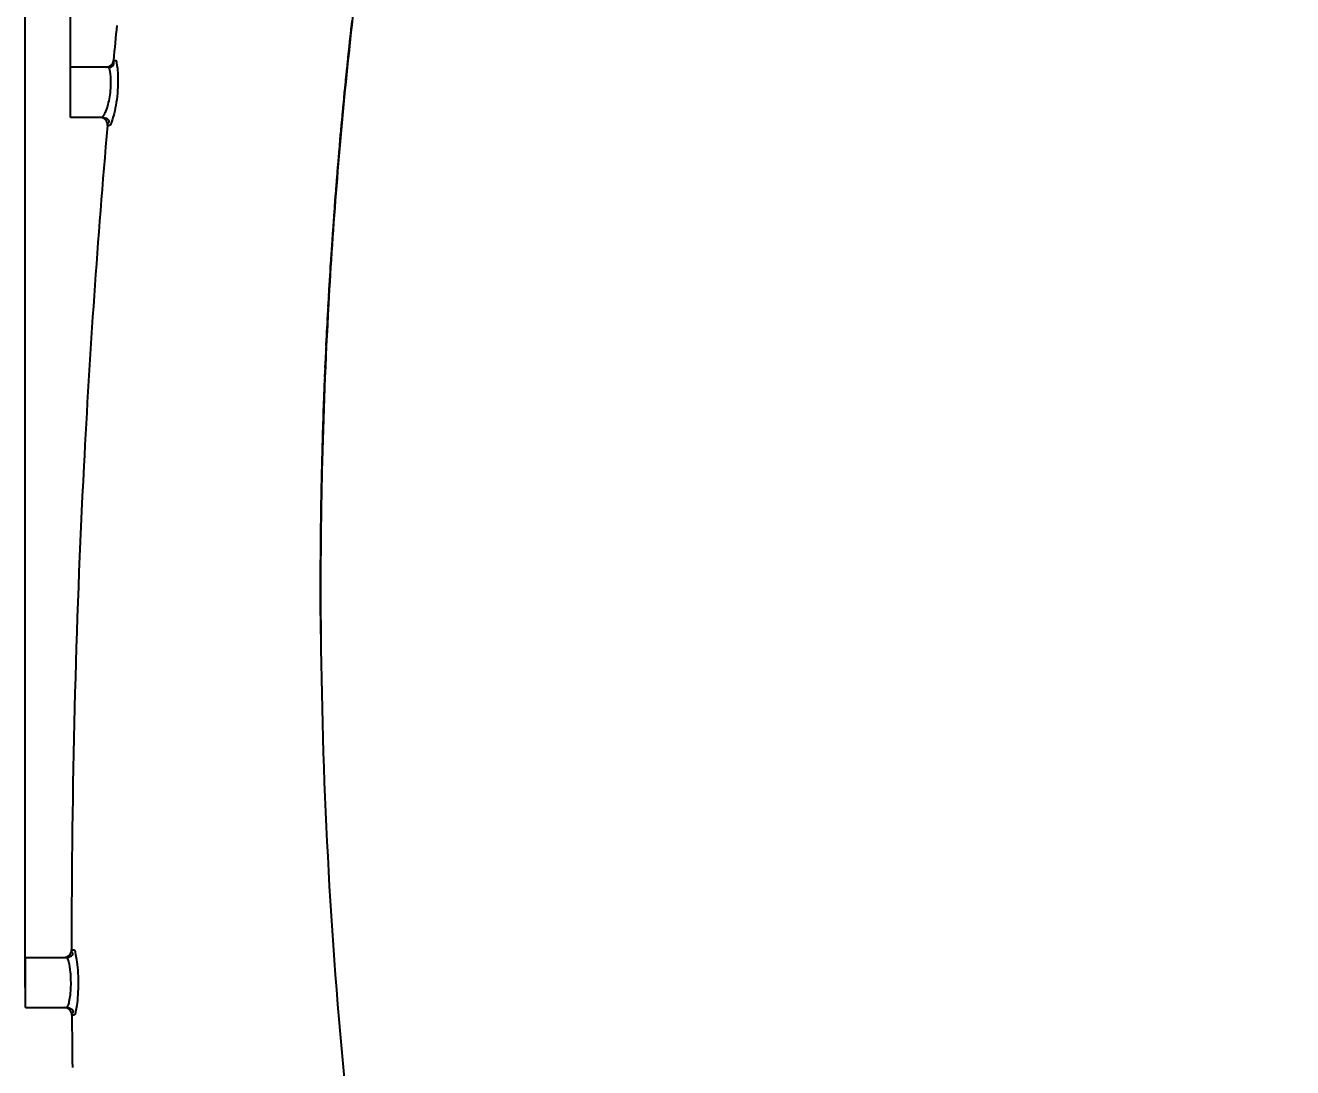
# Model space of a CAD drawing. Header units: millimetres. Extents: x 7426 to 8740, y 124 to 421.
# Drawn here: x 7929.74 to 7955.02, y 266.26 to 287.04 of the extents above; entities that cross this region are included whole.
import ezdxf

# ---------------------------------------------------------------- set-up
doc = ezdxf.new("R2010")
doc.units = ezdxf.units.MM
for name, color, linetype in [('外形图', 7, 'Continuous'), ('多重引线', 7, 'Continuous'), ('尺寸标注', 7, 'Continuous')]:
    doc.layers.add(name, color=color, linetype=linetype)
doc.styles.add('微软雅黑', font='msyh.ttc')
doc.dimstyles.new('尺寸标注_1_20比例', dxfattribs={"dimtxt": 2.1, "dimasz": 1.7, "dimexe": 0.5, "dimexo": 0.4, "dimgap": 0.5, "dimtad": 1, "dimdec": 1, "dimlfac": 20, "dimdsep": 46, "dimtxsty": '微软雅黑', "dimcen": 0.09, "dimadec": 0, "dimazin": 0, "dimtp": 0.01, "dimtm": 0.01, "dimtfac": 1, "dimtdec": 1, "dimtofl": 0, "dimtmove": 0, "dimatfit": 3, "dimfxl": 1, "dimtolj": 1, "dimarcsym": 0})

# ---------------------------------------------------------------- blocks, each defined once
blk = doc.blocks.new('*D1015')
at = {"layer": 'Defpoints', "color": 0}
for p in [(7955.019, 314.092), (7955.019, 297.936), (7930.643, 285.627)]:
    blk.add_point(p, dxfattribs=at)
at = {"layer": '尺寸标注', "color": 0, "linetype": 'Continuous', "lineweight": -2}
for p, q in [((7930.643, 286.027), (7930.643, 314.592)), ((7955.019, 298.336), (7955.019, 314.592)), ((7932.343, 314.092), (7953.319, 314.092))]:
    blk.add_line(p, q, dxfattribs=at)
at = {"layer": '尺寸标注', "color": 0}
for points in [[(7932.343, 314.375), (7932.343, 313.809), (7930.643, 314.092)], [(7953.319, 313.809), (7953.319, 314.375), (7955.019, 314.092)]]:
    blk.add_solid(points, dxfattribs=at)
at = {"layer": '尺寸标注', "color": 0, "insert": (7942.831, 315.678), "char_height": 2.1, "attachment_point": 5, "style": '微软雅黑'}
blk.add_mtext('\\A1;\\A1;487.5', dxfattribs=at)
blk = doc.blocks.new('*D1252')
at = {"layer": 'Defpoints', "color": 0}
for p in [(7955.019, 321.213), (7955.019, 294.482), (7929.743, 267.456)]:
    blk.add_point(p, dxfattribs=at)
at = {"layer": '多重引线', "color": 0, "lineweight": -2}
for p, q in [((7929.743, 267.856), (7929.743, 321.713)), ((7955.019, 294.882), (7955.019, 321.713)), ((7931.443, 321.213), (7953.319, 321.213))]:
    blk.add_line(p, q, dxfattribs=at)
at = {"layer": '多重引线', "color": 0}
for points in [[(7931.443, 321.496), (7931.443, 320.929), (7929.743, 321.213)], [(7953.319, 320.929), (7953.319, 321.496), (7955.019, 321.213)]]:
    blk.add_solid(points, dxfattribs=at)
at = {"layer": '多重引线', "color": 0, "insert": (7942.381, 322.799), "char_height": 2.1, "attachment_point": 5, "style": '微软雅黑'}
blk.add_mtext('\\A1;505.5', dxfattribs=at)

msp = doc.modelspace()

# ---------------------------------------------------------------- linework, layer by layer
at = {"layer": '外形图', "color": 0, "linetype": 'Continuous'}
for p, q in [((7936.2452, 286.9777), (7936.2626, 287.1341)), ((7936.2228, 286.7727), (7936.2398, 286.9286)), ((7936.234, 286.8751), (7936.2512, 287.0312)), ((7936.1955, 286.5176), (7936.212, 286.6728)), ((7936.2063, 286.6195), (7936.2175, 286.7238)), ((7936.2173, 286.7216), (7936.2286, 286.8261)), ((7936.1742, 286.3144), (7936.1903, 286.469)), ((7936.1848, 286.4159), (7936.2011, 286.5708)), ((7930.6433, 285.2062), (7930.6433, 286.2063)), ((7931.3908, 286.2063), (7930.6433, 286.2063)), ((7931.5005, 286.3421), (7931.5395, 286.3424)), ((7936.1482, 286.0614), (7936.1624, 286.2005)), ((7936.1585, 286.1625), (7936.1692, 286.2659)), ((7936.1689, 286.2637), (7936.1797, 286.3673)), ((7936.1231, 285.8096), (7936.1333, 285.9123)), ((7936.133, 285.9102), (7936.1434, 286.0131)), ((7936.1381, 285.9605), (7936.1536, 286.1141)), ((7936.0938, 285.5089), (7936.1085, 285.6612)), ((7936.1034, 285.6089), (7936.1183, 285.7615)), ((7936.1132, 285.7092), (7936.1283, 285.862)), ((7936.0749, 285.3093), (7936.0893, 285.4611)), ((7936.0843, 285.409), (7936.0988, 285.561)), ((7931.2738, 285.2062), (7930.6433, 285.2062)), ((7936.0429, 284.9618), (7936.0567, 285.1126)), ((7936.0519, 285.0609), (7936.0658, 285.2119)), ((7936.061, 285.1601), (7936.0749, 285.3093)), ((7936.0705, 285.2617), (7936.0798, 285.3613)), ((7931.4225, 285.0434), (7931.3816, 285.0431)), ((7936.0253, 284.7642), (7936.0387, 284.9145)), ((7936.0341, 284.8629), (7936.0476, 285.0134)), ((7936.0041, 284.5203), (7936.0125, 284.6186)), ((7936.0081, 284.5674), (7936.0211, 284.717)), ((7936.0166, 284.6657), (7936.0298, 284.8157)), ((7935.9791, 284.2246), (7935.9915, 284.3733)), ((7935.9872, 284.3223), (7935.9998, 284.4713)), ((7935.9955, 284.4202), (7936.0081, 284.5674)), ((7935.9592, 283.9812), (7935.971, 284.1271)), ((7935.9672, 284.0804), (7935.9752, 284.1779)), ((7935.971, 284.1271), (7935.9833, 284.2755)), ((7935.94, 283.7389), (7935.9516, 283.8861)), ((7935.9476, 283.8356), (7935.9555, 283.9346)), ((7935.9553, 283.9326), (7935.9633, 284.0318)), ((7935.9178, 283.4496), (7935.9289, 283.596)), ((7935.9251, 283.5459), (7935.9364, 283.6925)), ((7935.9325, 283.6423), (7935.9439, 283.7892)), ((7935.9, 283.2099), (7935.9108, 283.3556)), ((7935.9071, 283.3056), (7935.9143, 283.4036)), ((7935.9142, 283.4016), (7935.9216, 283.4997)), ((7935.8863, 283.0189), (7935.8967, 283.164)), ((7935.8931, 283.1143), (7935.9037, 283.2597)), ((7935.8697, 282.7813), (7935.8796, 282.9238)), ((7935.8764, 282.8781), (7935.8831, 282.9732)), ((7935.8796, 282.9238), (7935.8898, 283.0685)), ((7935.8476, 282.4506), (7935.857, 282.594)), ((7935.8538, 282.5449), (7935.8634, 282.6885)), ((7935.8601, 282.6393), (7935.8697, 282.7813)), ((7935.8666, 282.7358), (7935.8731, 282.8307)), ((7935.8355, 282.2627), (7935.8446, 282.4054)), ((7935.8415, 282.3566), (7935.8508, 282.4996)), ((7935.8209, 282.0289), (7935.8297, 282.1709)), ((7935.8267, 282.1223), (7935.8326, 282.2177)), ((7935.8325, 282.2159), (7935.8386, 282.3115)), ((7935.8042, 281.75), (7935.8126, 281.891)), ((7935.8097, 281.8428), (7935.8182, 281.9841)), ((7935.8152, 281.9358), (7935.8239, 282.0774)), ((7935.7884, 281.4728), (7935.7963, 281.6129)), ((7935.7936, 281.565), (7935.8016, 281.7054)), ((7935.7989, 281.6574), (7935.8071, 281.7981)), ((7935.7759, 281.2431), (7935.7834, 281.3824)), ((7935.7808, 281.3348), (7935.7884, 281.4728)), ((7935.786, 281.4284), (7935.7911, 281.5206)), ((7935.7616, 280.9691), (7935.7688, 281.1075)), ((7935.7663, 281.0602), (7935.7736, 281.199)), ((7935.7711, 281.1516), (7935.7784, 281.2906)), ((7935.7504, 280.7422), (7935.7572, 280.8798)), ((7935.7548, 280.8328), (7935.7594, 280.9252)), ((7935.7593, 280.9236), (7935.764, 281.0163)), ((7935.7397, 280.5164), (7935.744, 280.6081)), ((7935.7418, 280.5615), (7935.7483, 280.6985)), ((7935.7461, 280.6517), (7935.7527, 280.789)), ((7935.7257, 280.2025), (7935.7316, 280.3383)), ((7935.7296, 280.292), (7935.7356, 280.4265)), ((7935.7336, 280.3831), (7935.7377, 280.473)), ((7935.7356, 280.4265), (7935.7398, 280.518)), ((7935.7145, 279.9355), (7935.7201, 280.0703)), ((7935.7182, 280.0243), (7935.7239, 280.1594)), ((7935.7219, 280.1133), (7935.7277, 280.2487)), ((7935.7042, 279.6702), (7935.7093, 279.804)), ((7935.7075, 279.7584), (7935.7128, 279.8926)), ((7935.711, 279.8468), (7935.7164, 279.9813)), ((7935.6977, 279.4944), (7935.7025, 279.6276)), ((7935.7009, 279.5822), (7935.7059, 279.7157)), ((7935.69, 279.2757), (7935.693, 279.3644)), ((7935.693, 279.363), (7935.6961, 279.4519)), ((7935.6945, 279.4068), (7935.6993, 279.5396)), ((7935.6815, 279.0151), (7935.6843, 279.103)), ((7935.6842, 279.1017), (7935.6871, 279.1899)), ((7935.6871, 279.1886), (7935.69, 279.2771)), ((7935.6737, 278.7563), (7935.6762, 278.8436)), ((7935.6762, 278.8423), (7935.6788, 278.9299)), ((7935.6788, 278.9286), (7935.6815, 279.0163)), ((7935.6666, 278.4993), (7935.6689, 278.586)), ((7935.6689, 278.5848), (7935.6713, 278.6716)), ((7935.6712, 278.6704), (7935.6737, 278.7575)), ((7935.6602, 278.2443), (7935.6644, 278.4153)), ((7935.6644, 278.4141), (7935.6666, 278.5005)), ((7935.6536, 277.9502), (7935.6554, 278.0349)), ((7935.6554, 278.0338), (7935.658, 278.1487)), ((7935.658, 278.1487), (7935.6602, 278.2455)), ((7935.6488, 277.7023), (7935.6503, 277.7854)), ((7935.6503, 277.7845), (7935.652, 277.8681)), ((7935.6519, 277.8671), (7935.6537, 277.9513)), ((7935.6446, 277.4594), (7935.6459, 277.5406)), ((7935.6459, 277.5397), (7935.6473, 277.6216)), ((7935.6473, 277.6207), (7935.6488, 277.7033)), ((7935.641, 277.2225), (7935.6422, 277.3015)), ((7935.6421, 277.3007), (7935.6433, 277.3805)), ((7935.6433, 277.3797), (7935.6446, 277.4602)), ((7935.6381, 276.9927), (7935.6395, 277.1067)), ((7935.6391, 277.0692), (7935.64, 277.1458)), ((7935.64, 277.1451), (7935.641, 277.2232)), ((7935.6352, 276.7023), (7935.6362, 276.8082)), ((7935.6362, 276.8076), (7935.6373, 276.9186)), ((7935.6373, 276.9179), (7935.6382, 276.9934)), ((7935.6333, 276.4381), (7935.6338, 276.5185)), ((7935.6338, 276.5185), (7935.6344, 276.6055)), ((7935.6344, 276.6055), (7935.6352, 276.7023)), ((7935.6323, 276.2407), (7935.6327, 276.3373)), ((7935.6327, 276.3373), (7935.6333, 276.4381)), ((7935.6316, 275.9707), (7935.6317, 276.0577)), ((7935.6317, 276.0577), (7935.632, 276.1476)), ((7935.632, 276.1476), (7935.6323, 276.2407)), ((7935.6315, 275.8863), (7935.6316, 275.9707)), ((7935.6315, 275.7842), (7935.6315, 275.8863)), ((7935.6316, 275.6856), (7935.6315, 275.7842)), ((7935.6317, 275.5903), (7935.6316, 275.6856)), ((7935.632, 275.498), (7935.6317, 275.5903)), ((7935.6323, 275.4088), (7935.632, 275.498)), ((7935.6327, 275.3225), (7935.6323, 275.4088)), ((7935.6333, 275.2229), (7935.6327, 275.3225)), ((7935.6339, 275.1276), (7935.6333, 275.2229)), ((7935.6345, 275.0378), (7935.6339, 275.1276)), ((7935.6357, 274.9044), (7935.6345, 275.0378)), ((7929.7433, 267.4557), (7929.7433, 268.4557)), ((7929.7433, 268.4557), (7930.5614, 268.4557)), ((7930.665, 268.6058), (7930.7107, 268.6057)), ((7929.7433, 267.4557), (7930.5658, 267.4557)), ((7930.7152, 267.3067), (7930.6705, 267.3069))]:
    msp.add_line(p, q, dxfattribs=at)
for centre, radius, start, end in [((8037.1907, 275.8294), 101.5592, 172.857962, 174.138765), ((8117.0354, 268.7054), 186.3712, 174.353832, 174.569873), ((7931.3512, 286.3563), 0.15, 270.00001, 354.56987), ((8037.2066, 275.8282), 101.5752, 174.139047, 176.809311), ((7931.2322, 285.0562), 0.15, 354.97089, 89.99999), ((8116.9677, 268.711), 186.3033, 174.970785, 177.06354), ((8037.217, 275.8281), 101.5855, 176.809539, 178.691273), ((8116.4903, 268.7338), 185.8254, 177.063006, 180.039454), ((8037.2022, 275.8284), 101.5707, 178.691291, 179.479852), ((8037.2054, 275.8285), 101.574, 179.479906, 180.521116), ((8037.2469, 275.8311), 101.6154, 180.522369, 185.860331), ((7930.515, 268.6057), 0.15, 270.00001, 0.04077), ((7930.5205, 267.3057), 0.15, 0.44249, 89.99999), ((8115.7999, 268.7366), 185.1349, 180.442473, 180.767193)]:
    msp.add_arc(centre, radius, start, end, dxfattribs=at)
for points, knots in [([(7931.412, 286.1781), (7931.4379, 286.1084), (7931.4497, 285.9151), (7931.4334, 285.6308), (7931.3708, 285.3782), (7931.3144, 285.2572), (7931.288, 285.2062), (7931.2738, 285.2062)], [0, 0, 0, 0, 0.2219841, 0.5626281, 0.863934, 0.9578839, 1, 1, 1, 1]), ([(7931.3908, 286.2063), (7931.4243, 286.2063), (7931.4981, 286.2082), (7931.5173, 286.2936), (7931.5017, 286.3179)], [0, 0, 0, 0, 0.5366217, 1, 1, 1, 1]), ([(7931.3908, 286.2063), (7931.3951, 286.2063), (7931.4052, 286.1964), (7931.4092, 286.1855), (7931.412, 286.1781)], [0, 0, 0, 0, 0.352385, 1, 1, 1, 1]), ([(7931.5395, 286.3424), (7931.5582, 286.3424), (7931.5679, 286.2454), (7931.5898, 286.1349), (7931.593, 285.9197), (7931.5824, 285.687), (7931.5506, 285.4553), (7931.5105, 285.2466), (7931.4662, 285.1349), (7931.4427, 285.0435), (7931.4225, 285.0434)], [0, 0, 0, 0, 0.0421558, 0.1513464, 0.3116531, 0.4981523, 0.6839472, 0.843689, 0.9546027, 1, 1, 1, 1]), ([(7931.2738, 285.2062), (7931.3113, 285.2062), (7931.3672, 285.1945), (7931.419, 285.131), (7931.3972, 285.0936), (7931.3841, 285.0795)], [0, 0, 0, 0, 0.515926, 0.7343029, 1, 1, 1, 1]), ([(7930.5613, 268.4557), (7930.5969, 268.4557), (7930.6503, 268.4654), (7930.701, 268.524), (7930.6835, 268.5608), (7930.6722, 268.5753)], [0, 0, 0, 0, 0.513638, 0.7337236, 1, 1, 1, 1]), ([(7930.5613, 268.4557), (7930.5658, 268.4557), (7930.5764, 268.4455), (7930.5814, 268.4345), (7930.5847, 268.427)], [0, 0, 0, 0, 0.3507218, 1, 1, 1, 1]), ([(7930.7107, 268.6057), (7930.7297, 268.6056), (7930.7436, 268.5113), (7930.7731, 268.4006), (7930.79, 268.1879), (7930.7989, 267.9551), (7930.7904, 267.7227), (7930.7747, 267.5103), (7930.7461, 267.4011), (7930.7338, 267.3067), (7930.7152, 267.3067)], [0, 0, 0, 0, 0.0431332, 0.1527536, 0.3134337, 0.5012776, 0.6889002, 0.8489439, 0.9576532, 1, 1, 1, 1]), ([(7930.5847, 268.427), (7930.6146, 268.3588), (7930.641, 268.1696), (7930.6531, 267.9269), (7930.6372, 267.7166), (7930.6176, 267.5825), (7930.5971, 267.5091), (7930.5784, 267.4557), (7930.5658, 267.4557)], [0, 0, 0, 0, 0.2255589, 0.5686072, 0.7349429, 0.8709843, 0.9617872, 1, 1, 1, 1]), ([(7930.5658, 267.4557), (7930.6012, 267.4557), (7930.6544, 267.4461), (7930.705, 267.388), (7930.6879, 267.3512), (7930.6767, 267.3366)], [0, 0, 0, 0, 0.5134989, 0.7337144, 1, 1, 1, 1])]:
    msp.add_open_spline(points, degree=3, knots=knots, dxfattribs=at)

# ---------------------------------------------------------------- dimensions: what is measured, and where the dimension line sits
at = {"layer": '多重引线'}
dim = msp.add_linear_dim(base=(7955.019, 321.2126), p1=(7929.7433, 267.4557), p2=(7955.019, 294.4815), dimstyle='尺寸标注_1_20比例', dxfattribs=at)
dim.commit()
dim.dimension.update_dxf_attribs({"geometry": '*D1252', "text_midpoint": (7942.3812, 322.7986)})
at = {"layer": '尺寸标注', "color": 0, "linetype": 'Continuous'}
dim = msp.add_linear_dim(base=(7955.019, 314.0922), p1=(7930.6433, 285.6271), p2=(7955.019, 297.9355), text='\\A1;487.5', dimstyle='尺寸标注_1_20比例', override={"dimtxsty": '微软雅黑'}, dxfattribs=at)
dim.commit()
dim.dimension.update_dxf_attribs({"geometry": '*D1015', "text_midpoint": (7942.8312, 315.6781)})

doc.saveas('drawing.dxf')
